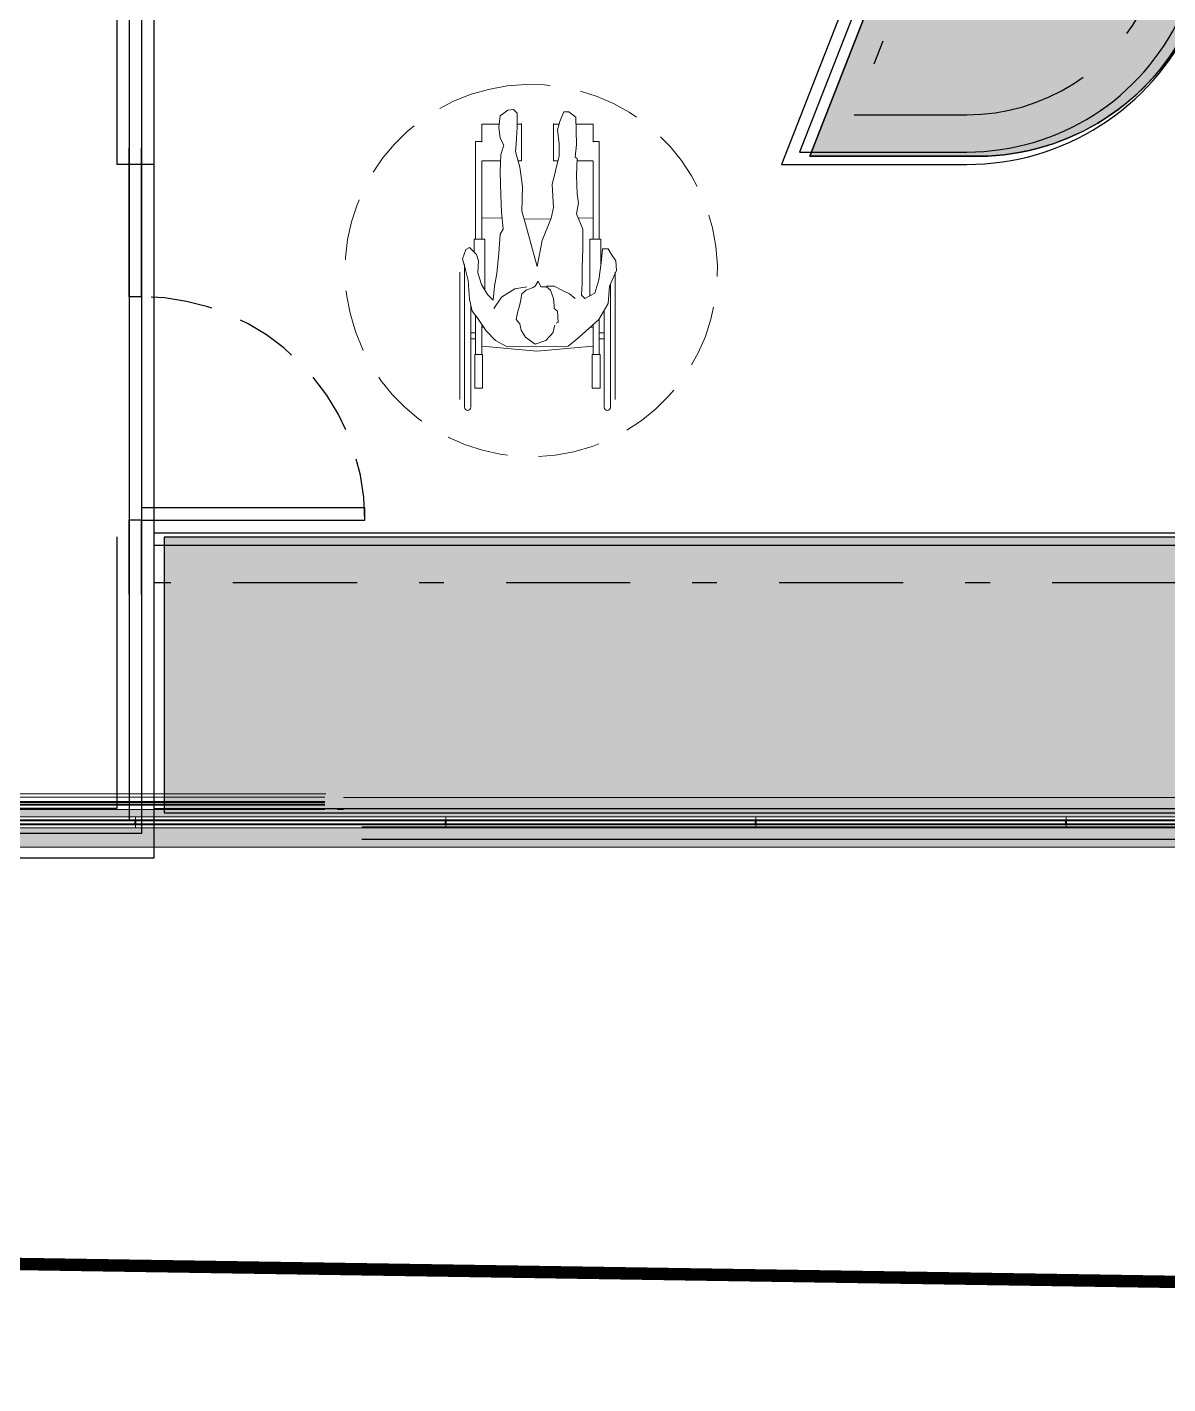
# Model space of a CAD drawing. Extents: x -14.2 to 52.3, y 3.7 to 90.9.
# Drawn here: x 15.87 to 20.47, y 3.66 to 9.13 of the extents above; entities that cross this region are included whole.
import ezdxf

# ---------------------------------------------------------------- set-up
doc = ezdxf.new("R2010")
doc.units = 0
for name, pattern in [('limpo_PINI-PSG-PE-0102-LAZ-R00$0$DASHDOT', [1, 0.5, -0.25, 0, -0.25]), ('limpo_PINI-PSG-PE-0102-LAZ-R00$0$HIDDEN', [0.375, 0.25, -0.125]), ('limpo_PINI-PSG-PE-0102-LAZ-R00$0$IMPORT-IMPORT-HIDDEN _5_', [0.375, 0.25, -0.125])]:
    doc.linetypes.add(name, pattern=pattern)
for name, color, linetype in [('FOR_CONTROL', 2, 'Continuous'), ('limpo_PINI-PSG-PE-0102-LAZ-R00$0$PA_CAIX', 1, 'Continuous'), ('limpo_PINI-PSG-PE-0102-LAZ-R00$0$PA_EXTE_1', 1, 'Continuous'), ('limpo_PINI-PSG-PE-0102-LAZ-R00$0$PA_EXTE_3', 3, 'Continuous'), ('limpo_PINI-PSG-PE-0102-LAZ-R00$0$PA_LIMI_TER', 32, 'limpo_PINI-PSG-PE-0102-LAZ-R00$0$DASHDOT'), ('limpo_PINI-PSG-PE-0102-LAZ-R00$0$PA_PROJ_I', 2, 'limpo_PINI-PSG-PE-0102-LAZ-R00$0$DASHDOT'), ('limpo_PINI-PSG-PE-0102-LAZ-R00$0$XR_ARQT', 7, 'Continuous'), ('XR_ARQT', 7, 'Continuous')]:
    doc.layers.add(name, color=color, linetype=linetype)
for name, color, linetype, lineweight, true_color in [('limpo_PINI-PSG-PE-0102-LAZ-R00$0$0-13', 7, 'limpo_PINI-PSG-PE-0102-LAZ-R00$0$IMPORT-IMPORT-HIDDEN _5_', 5, 0x999999), ('limpo_PINI-PSG-PE-0102-LAZ-R00$0$0-8', 7, 'Continuous', 5, 0x999999), ('PA_VEGE_FOR_CLFL', 7, 'Continuous', 0, 0xb4ae97), ('PA_VEGE_FOR_PHBI', 7, 'Continuous', 0, 0x87c4aa)]:
    doc.layers.add(name, color=color, linetype=linetype, lineweight=lineweight, true_color=true_color)
for name, color, linetype, lineweight in [('limpo_PINI-PSG-PE-0102-LAZ-R00$0$A-GLAZ-CURT', 52, 'Continuous', 5), ('limpo_PINI-PSG-PE-0102-LAZ-R00$0$A-GLAZ-CWMG', 1, 'Continuous', 5), ('limpo_PINI-PSG-PE-0102-LAZ-R00$0$A-WALL', 1, 'Continuous', 5), ('limpo_PINI-PSG-PE-0102-LAZ-R00$0$S-BEAM', 12, 'Continuous', 5), ('limpo_PINI-PSG-PE-0102-LAZ-R00$0$S-COLS', 52, 'Continuous', 5)]:
    doc.layers.add(name, color=color, linetype=linetype, lineweight=lineweight)
doc.layers.add('PA_VEGE_AUX2', color=6, linetype='Continuous', plot=False)

# ---------------------------------------------------------------- blocks, each defined once
blk = doc.blocks.new('limpo_PINI-PSG-PE-0102-LAZ-R00$0$LAZ GERAL - PNE_dwg-25011385-009 - PRE - PAV_ LAZER - GERAL')
at = {"layer": 'limpo_PINI-PSG-PE-0102-LAZ-R00$0$0-13'}
blk.add_ellipse((-3.726232353809266, -16.68376758862734), major_axis=(-0.1723147875094698, 0.7299367205291528), ratio=0.9999999966147012, dxfattribs=at)
at = {"layer": 'limpo_PINI-PSG-PE-0102-LAZ-R00$0$0-8'}
for p, q in [((-3.783413658675343, -16.09384049755335), (-3.765004208239702, -16.09384049755335)), ((-3.614015209504771, -16.09384049755335), (-3.637147309538534, -16.09384049755335)), ((-3.925145358866246, -16.24175584896207), (-3.849290132516415, -16.24175584896207)), ((-3.925145360001736, -16.55693444647789), (-3.925145360001736, -16.24368919752241)), ((-3.477006157776529, -16.24175584896207), (-3.541311682584691, -16.24175584896207)), ((-3.47700615891199, -16.55693444874883), (-3.47700615891199, -16.24368919752241)), ((-3.843385933717897, -16.4728873237133), (-3.925145358866246, -16.4710246739626)), ((-3.647345482247857, -16.4773535731733), (-3.755201457887679, -16.47489637622834)), ((-3.47700615891199, -16.4710246739626), (-3.536572033887893, -16.47323782466651)), ((-3.994825759994796, -17.23443632244468), (-3.994825759994796, -16.65943632259966)), ((-4.013575757866889, -17.20318632447721), (-4.013575757866889, -16.69068632510901)), ((-3.388575758775858, -17.20318632220627), (-3.388575758775858, -16.69068632510901)), ((-3.40732575891893, -17.23443632471562), (-3.40732575891893, -16.73742497386932)), ((-3.969825758668591, -17.23443632698655), (-3.969825758668591, -16.82218859995604)), ((-3.950145360192465, -17.02141582434177), (-3.950145360192465, -16.86518697465658)), ((-3.452006159856708, -17.02141582434177), (-3.452006159856708, -16.87867462340594)), ((-3.432325759109645, -17.23443632471562), (-3.432325759109645, -16.84385544831158)), ((-3.950145359057004, -16.93443632469774), (-3.969825757533101, -16.93443632469774)), ((-3.925145360001736, -17.02141582207084), (-3.925145360001736, -16.90066609992982)), ((-3.916814982986239, -16.91284127428533), (-3.925145358866246, -16.91209877327682)), ((-3.47700615891199, -16.91209877554775), (-3.489180259114292, -16.91321157326698)), ((-3.47700615891199, -17.02141582434177), (-3.47700615891199, -16.90234184929729)), ((-3.432325757974198, -16.93443632469774), (-3.452006158721261, -16.93443632469774)), ((-3.950145360192465, -16.95943632261754), (-3.969825758668591, -16.95943632261754)), ((-3.432325759109645, -16.95943632488848), (-3.452006159856708, -16.95943632488848))]:
    blk.add_line(p, q, dxfattribs=at)
at = {"layer": 'limpo_PINI-PSG-PE-0102-LAZ-R00$0$0-8', "flags": 128}
for points in [[(-3.577596184298187, -16.98852939600945), (-3.82288548400679, -16.99134882329702), (-3.870815583252721, -16.96597404810787), (-3.907468009683299, -16.92650222277641), (-3.944120433842926, -16.87293327463269), (-3.963856357863335, -16.84755852669478), (-3.975134034085087, -16.79962842177154), (-3.980772884118366, -16.72350414843559), (-3.992050533088857, -16.67557404805423), (-4.003328208175091, -16.63610222499371), (-3.989231133052499, -16.59944979742767), (-3.975134034085087, -16.59099152237774), (-3.946939858859565, -16.61918569987417), (-3.938481607654481, -16.64456047506334), (-3.94130103380661, -16.69249057317376), (-3.927203934839156, -16.74042064857484), (-3.901829183494854, -16.77989250115753), (-3.879273834457805, -16.80244784905911), (-3.87363500826936, -16.74605950087905), (-3.865176759335213, -16.69530997321011), (-3.856718508130101, -16.61354687255025), (-3.851079658096822, -16.53742259921432), (-3.839802006855422, -16.51768667405844), (-3.845440833043867, -16.44720124848485), (-3.848260258060506, -16.37953522521855), (-3.851079658096822, -16.28649444947243), (-3.848260258060506, -16.21600900118947), (-3.836982585245181, -16.17935657362343), (-3.851079659232312, -16.15116240066886), (-3.856718508130101, -16.10605172303319), (-3.851079659232312, -16.06094104993939), (-3.82006608510595, -16.03838569976688), (-3.797510733797935, -16.03556629973054), (-3.783413658675343, -16.04966337258221), (-3.783413658675343, -16.10605172303319), (-3.786233058711701, -16.17371774857045), (-3.789052483728341, -16.20473134881258), (-3.772135983589081, -16.26675852431655), (-3.760858308502847, -16.34570222494006), (-3.763677733519486, -16.44438182346822), (-3.749580635687522, -16.49513134659529), (-3.732664133277325, -16.5543391016245), (-3.701650534170682, -16.6671157979846), (-3.681914609014797, -16.56279734715223), (-3.645262183719666, -16.47257599869371), (-3.636803934785533, -16.43028474607468), (-3.64244278254786, -16.33724397487045), (-3.614248608457856, -16.22164785122276), (-3.614248608457856, -16.17371774857045), (-3.619887433510812, -16.11732940039039), (-3.611429184576679, -16.08349639784099), (-3.594512683301957, -16.04402454980017), (-3.574776758146101, -16.04402454980017), (-3.546582584056068, -16.06657987499237), (-3.543763160174876, -16.17653717131615), (-3.549402009072708, -16.22728667627573), (-3.54094373402279, -16.23292552403809), (-3.543763157903939, -16.30059152459503), (-3.54094373402279, -16.37671580020189), (-3.535304908969806, -16.41054882318974), (-3.543763157903939, -16.45565949855447), (-3.518388408830575, -16.51768667405844), (-3.518388408830575, -16.59663037241101), (-3.521207833847214, -16.67275465028882), (-3.521207833847214, -16.73478182352186), (-3.52402723501902, -16.78271192617417), (-3.509930158760952, -16.79680899675488), (-3.470458308449196, -16.77425367383362), (-3.453541809445412, -16.72068475067019), (-3.445083558240341, -16.65301872286201), (-3.439444710478, -16.59663037468195), (-3.416889384150295, -16.59663037468195), (-3.402792282911946, -16.61918569987417), (-3.385875783908176, -16.6445604727924), (-3.383056358891537, -16.68403230039478), (-3.41125053411703, -16.74605949860811), (-3.416889384150295, -16.8165449241817), (-3.453541808309964, -16.88139152470232), (-3.532485483953167, -16.95187697525621), (-3.549402009072708, -16.96597404810787)], [(-3.922020358842403, -17.02141582434177), (-3.953270359080818, -17.02141582434177), (-3.953270359080818, -17.15819407393337), (-3.922020358842403, -17.15819407393337)]]:
    blk.add_lwpolyline(points, close=True, dxfattribs=at)
for points in [[(-3.925145360001736, -16.16603364728689), (-3.925145360001736, -16.09384049755335), (-3.855192109203131, -16.09384049755335)], [(-3.778954884004406, -16.24175584896207), (-3.765004208239702, -16.24175584896207), (-3.765004208239702, -16.09207597498894)], [(-3.619152982973844, -16.24175584896207), (-3.637147308403044, -16.24175584896207), (-3.637147308403044, -16.092075972718)], [(-3.47700615891199, -16.16603364728689), (-3.47700615891199, -16.09384049755335), (-3.545883583980611, -16.09384049755335)], [(-3.950145360192465, -16.55693444874883), (-3.950145360192465, -16.1641003009975), (-3.925145358866246, -16.1641003009975)], [(-3.452006159856708, -16.55693444874883), (-3.452006159856708, -16.16410029872656), (-3.47700615891199, -16.16410029872656)], [(-3.956395357969214, -16.60973022233845), (-3.956395357969214, -16.55693444874883), (-3.912645359906364, -16.55693444874883), (-3.912645359906364, -16.76306734945774)], [(-3.445756158673575, -16.65839957628847), (-3.445756158673575, -16.55693444874883), (-3.48950616014281, -16.55693444874883), (-3.48950616014281, -16.7851381475389)], [(-3.743941808363587, -16.74887892362477), (-3.79187190874498, -16.75733717142344), (-3.845440834179314, -16.79117017397284), (-3.876454433286, -16.83628084706664)], [(-3.631165109732535, -16.9039468726039), (-3.639623358666711, -16.93496047511698), (-3.667817533892205, -16.96597404810787), (-3.710108783104829, -16.98007115048171), (-3.749580634552032, -16.95187697525621), (-3.766497134691292, -16.92368279775977), (-3.772135984724571, -16.89830804982186), (-3.786233058711701, -16.88139152470232), (-3.780594233658718, -16.84755852442384), (-3.774955383625439, -16.83064202201366), (-3.769316559707931, -16.80808667411208), (-3.763677733519486, -16.77707309885025), (-3.746761208399946, -16.76297599874735), (-3.718567059290223, -16.75169832366109), (-3.710108783104829, -16.74605950087905), (-3.698831134134323, -16.7263235711813), (-3.687553457912614, -16.74887892362477), (-3.664998108875565, -16.74887892362477), (-3.648081608736305, -16.76297599874735), (-3.63680393592098, -16.79680899675488), (-3.633984533613713, -16.82500317425133), (-3.633984533613713, -16.83628084933758), (-3.619887433510812, -16.84755852669478), (-3.617068009629634, -16.8926691952467), (-3.625526259699257, -16.89548862253429)], [(-3.549402009072708, -16.79680899902582), (-3.571957334264923, -16.77707310112119), (-3.602970933371594, -16.76297599647641), (-3.633984533613713, -16.74605950087905), (-3.664998108875565, -16.74605950087905)], [(-3.956395359104661, -16.85715124830604), (-3.956395359104661, -16.85781174578071), (-3.955881633421569, -16.85781174578071)], [(-3.47700615891199, -16.98872839821577), (-3.703743084496068, -17.00895192306043), (-3.925145360001736, -16.98872839821577)], [(-3.480131157800344, -17.15819407620431), (-3.448881157561928, -17.15819407620431), (-3.448881157561928, -17.02141582434177), (-3.480131158935833, -17.02141582434177), (-3.480131158935833, -17.15819407620431)]]:
    blk.add_lwpolyline(points, dxfattribs=at)
at = {"layer": 'limpo_PINI-PSG-PE-0102-LAZ-R00$0$0-8'}
for centre, major_axis, ratio, start_param, end_param in [((-3.982325758763963, -17.23443632471562), (-0.01063312822652649, 0.006571653706106219), 0.999999796882757, 0.553575564816539, 3.695168218406327), ((-3.419825760149749, -17.23443632471562), (0.01249999895988196, 0), 0.9999999091630722, 3.141592653589793, 6.283185307179586)]:
    blk.add_ellipse(centre, major_axis=major_axis, ratio=ratio, start_param=start_param, end_param=end_param, dxfattribs=at)
blk = doc.blocks.new('limpo_PINI-PSG-PE-0102-LAZ-R00$0$PINI-EST-PE-1101-TQR-R20_rvt-1-5PPE_008_LAZER__P_A_0_09_')
at = {"layer": 'limpo_PINI-PSG-PE-0102-LAZ-R00$0$S-BEAM'}
h = blk.add_hatch(color=50, dxfattribs=at)
h.paths.add_polyline_path([(32600.29062342056, -18299.99999928923), (32968.65486045188, -18299.99999928923), (32964.41961829572, -18219.82175917006), (32904.16753625723, -18222.48886827302), (-4552.474698232508, -18222.48886827289), (-4561.304194712944, -18299.99999928912), (31654.16753595244, -18299.99999928923)])
h.paths.add_polyline_path([(32600.29062342056, -18192.49999928922), (32904.41899462498, -18192.48886827301), (32904.16753625723, -18192.48886827301), (31654.16753595244, -18192.49999928922)])
h.paths.add_polyline_path([(32904.16753625723, -18177.488868273), (32962.04813571696, -18174.9267348416), (32958.09029293362, -18099.99999928922), (8741.86168948919, -18099.99999928915), (8741.86168948919, -18148.34133250094), (-2878.13831051082, -18148.34133250094), (-2878.13831051082, -18099.99999928912), (-4538.521669507401, -18099.99999928912), (-4547.348630061261, -18177.48886827289), (32600.29062342056, -18177.488868273)])
at = {"layer": 'limpo_PINI-PSG-PE-0102-LAZ-R00$0$S-COLS'}
blk.add_hatch(color=10, dxfattribs=at).paths.add_polyline_path([(9415.000000000016, -18099.99999928922), (9415.000000000016, -18099.79324982434), (8816.86168948918, -18099.99999928912)])
at = {"layer": 'limpo_PINI-PSG-PE-0102-LAZ-R00$0$S-BEAM', "color": 55, "lineweight": 18}
for p, q in [((32958.09029293359, -18099.9999992892), (8741.861689489173, -18099.99999928914)), ((-4561.30419471294, -18299.99999928911), (32968.65486045184, -18299.9999992892))]:
    blk.add_line(p, q, dxfattribs=at)
blk = doc.blocks.new('limpo_PINI-PSG-PE-0102-LAZ-R00$0$Parede básica _ DAA_GDC_VID_INFTY - ___-2044333-5PPE_008_LAZER__P_A_0_09_')
at = {"layer": 'limpo_PINI-PSG-PE-0102-LAZ-R00$0$A-WALL'}
for p, q in [((6654.167535952387, -18192.48886827291), (6654.167535952387, -18177.48886827291)), ((6654.167535952387, -18177.48886827291), (7904.167535952398, -18177.48886827291)), ((7904.167535952398, -18177.48886827291), (7904.167535952398, -18192.48886827291)), ((6654.167535952387, -18222.48886827291), (6654.167535952387, -18207.49999928912)), ((6654.167535952387, -18222.48886827291), (7904.167535952398, -18222.48886827291)), ((7904.167535952398, -18207.49999928912), (7904.167535952398, -18222.48886827291))]:
    blk.add_line(p, q, dxfattribs=at)
blk = doc.blocks.new('limpo_PINI-PSG-PE-0102-LAZ-R00$0$Parede básica _ DAA_GDC_VID_INFTY - ___-2044334-5PPE_008_LAZER__P_A_0_09_')
at = {"layer": 'limpo_PINI-PSG-PE-0102-LAZ-R00$0$A-WALL'}
for p, q in [((7904.167535952398, -18192.48886827291), (7904.167535952398, -18177.48886827291)), ((7904.167535952398, -18177.48886827291), (9154.167535952403, -18177.48886827292)), ((9154.167535952403, -18177.48886827292), (9154.167535952403, -18192.48886827292)), ((7904.167535952398, -18222.48886827291), (7904.167535952398, -18207.49999928912)), ((7904.167535952398, -18222.48886827291), (9154.167535952403, -18222.48886827291)), ((9154.167535952403, -18207.49999928912), (9154.167535952403, -18222.48886827292))]:
    blk.add_line(p, q, dxfattribs=at)
blk = doc.blocks.new('limpo_PINI-PSG-PE-0102-LAZ-R00$0$Parede básica _ DAA_GDC_VID_INFTY - ___-2044335-5PPE_008_LAZER__P_A_0_09_')
at = {"layer": 'limpo_PINI-PSG-PE-0102-LAZ-R00$0$A-WALL'}
for p, q in [((9154.167535952394, -18192.48886827292), (9154.167535952394, -18177.48886827292)), ((9154.167535952394, -18177.48886827292), (10404.1675359524, -18177.48886827292)), ((10404.1675359524, -18177.48886827292), (10404.1675359524, -18192.48886827292)), ((9154.167535952394, -18222.48886827292), (9154.167535952394, -18207.49999928912)), ((9154.167535952394, -18222.48886827291), (10404.1675359524, -18222.48886827292)), ((10404.1675359524, -18207.49999928912), (10404.1675359524, -18222.48886827292))]:
    blk.add_line(p, q, dxfattribs=at)
blk = doc.blocks.new('limpo_PINI-PSG-PE-0102-LAZ-R00$0$Parede básica _ DAA_GDC_VID_INFTY - ___-2044336-5PPE_008_LAZER__P_A_0_09_')
at = {"layer": 'limpo_PINI-PSG-PE-0102-LAZ-R00$0$A-WALL'}
for p, q in [((10404.16753595239, -18192.48886827292), (10404.16753595239, -18177.48886827292)), ((10404.16753595239, -18177.48886827292), (11654.1675359524, -18177.48886827292)), ((11654.1675359524, -18177.48886827292), (11654.1675359524, -18192.48886827293)), ((10404.16753595239, -18222.48886827292), (10404.16753595239, -18207.49999928912)), ((10404.16753595239, -18222.48886827292), (11654.1675359524, -18222.48886827292)), ((11654.1675359524, -18207.49999928913), (11654.1675359524, -18222.48886827293))]:
    blk.add_line(p, q, dxfattribs=at)
blk = doc.blocks.new('limpo_PINI-PSG-PE-0102-LAZ-R00$0$Parede básica _ DAA_GDC_VID_INFTY - ___-2044337-5PPE_008_LAZER__P_A_0_09_')
at = {"layer": 'limpo_PINI-PSG-PE-0102-LAZ-R00$0$A-WALL'}
for p, q in [((11654.1675359524, -18192.48886827293), (11654.1675359524, -18177.48886827292)), ((11654.1675359524, -18177.48886827292), (12904.1675359524, -18177.48886827293)), ((12904.1675359524, -18177.48886827293), (12904.1675359524, -18192.48886827293)), ((11654.1675359524, -18222.48886827293), (11654.1675359524, -18207.49999928913)), ((11654.1675359524, -18222.48886827292), (12904.1675359524, -18222.48886827293)), ((12904.1675359524, -18207.49999928913), (12904.1675359524, -18222.48886827293))]:
    blk.add_line(p, q, dxfattribs=at)
blk = doc.blocks.new('limpo_PINI-PSG-PE-0102-LAZ-R00$0$Montante retangular - 50 x 50-4339977-5PPE_008_LAZER__P_A_0_09_')
at = {"layer": 'limpo_PINI-PSG-PE-0102-LAZ-R00$0$A-GLAZ-CWMG'}
for p, q in [((-2878.13831051082, -10099.75729155901), (-2853.138310510818, -10099.75729155901)), ((-2803.138310510819, -10099.75729155901), (-933.1383103076226, -10099.75729155901)), ((-933.1383103076226, -10149.75729155902), (-2803.138310510818, -10149.75729155902))]:
    blk.add_line(p, q, dxfattribs=at)
blk = doc.blocks.new('limpo_PINI-PSG-PE-0102-LAZ-R00$0$A$C745163c0')
at = {"layer": 'limpo_PINI-PSG-PE-0102-LAZ-R00$0$A-WALL'}
blk.add_line((-8508.138445088782, -15569.99993564907), (2991.861554911193, -15569.99993564911), dxfattribs=at)
at = {"layer": 'limpo_PINI-PSG-PE-0102-LAZ-R00$0$A-WALL', "color": 170, "lineweight": 40}
for p, q in [((2986.861554911211, -15603.34126886086), (1116.861554708003, -15603.34126886086)), ((1116.861554708003, -15613.34126886085), (2986.861554911211, -15613.34126886085)), ((3474.167401374434, -15677.49993564906), (-4025.832598625584, -15677.49993564903)), ((2224.167401374432, -15692.49993564905), (2224.167401374432, -15677.49993564905)), ((3474.167401374434, -15692.49993564906), (3474.167401374434, -15677.49993564906)), ((13474.16740137444, -15677.49993564908), (3474.16740137443, -15677.49993564906)), ((4724.16740137443, -15692.49993564906), (4724.167401374438, -15677.49993564906)), ((5974.167401374434, -15692.49993564906), (5974.167401374438, -15677.49993564906)), ((974.1674013744232, -15692.49993564905), (9724.167401374438, -15692.49993564908))]:
    blk.add_line(p, q, dxfattribs=at)
at = {"lineweight": 5}
blk.add_blockref('limpo_PINI-PSG-PE-0102-LAZ-R00$0$PINI-EST-PE-1101-TQR-R20_rvt-1-5PPE_008_LAZER__P_A_0_09_', (-5680.000134577966, 2515.000063640069), dxfattribs=at)
at = {"layer": 'limpo_PINI-PSG-PE-0102-LAZ-R00$0$A-GLAZ-CURT'}
for name in ['limpo_PINI-PSG-PE-0102-LAZ-R00$0$Parede básica _ DAA_GDC_VID_INFTY - ___-2044333-5PPE_008_LAZER__P_A_0_09_', 'limpo_PINI-PSG-PE-0102-LAZ-R00$0$Parede básica _ DAA_GDC_VID_INFTY - ___-2044334-5PPE_008_LAZER__P_A_0_09_', 'limpo_PINI-PSG-PE-0102-LAZ-R00$0$Parede básica _ DAA_GDC_VID_INFTY - ___-2044335-5PPE_008_LAZER__P_A_0_09_', 'limpo_PINI-PSG-PE-0102-LAZ-R00$0$Parede básica _ DAA_GDC_VID_INFTY - ___-2044336-5PPE_008_LAZER__P_A_0_09_', 'limpo_PINI-PSG-PE-0102-LAZ-R00$0$Parede básica _ DAA_GDC_VID_INFTY - ___-2044337-5PPE_008_LAZER__P_A_0_09_']:
    blk.add_blockref(name, (-5680.000134577966, 2515.000063640069), dxfattribs=at)
at = {"layer": 'limpo_PINI-PSG-PE-0102-LAZ-R00$0$A-GLAZ-CWMG', "rotation": 180}
blk.add_blockref('limpo_PINI-PSG-PE-0102-LAZ-R00$0$Montante retangular - 50 x 50-4339977-5PPE_008_LAZER__P_A_0_09_', (183.7232444003912, -25733.09856041986), dxfattribs=at)
blk = doc.blocks.new('limpo_PINI-PSG-PE-0102-LAZ-R00')
at = {"layer": 'limpo_PINI-PSG-PE-0102-LAZ-R00$0$XR_ARQT', "xscale": 0.001000000000038553, "yscale": 0.001000000000038553, "zscale": 0.001000000000038553}
blk.add_blockref('limpo_PINI-PSG-PE-0102-LAZ-R00$0$A$C745163c0', (14.12395706891857, 21.59203309899526), dxfattribs=at)
at = {"layer": 'limpo_PINI-PSG-PE-0102-LAZ-R00$0$PA_CAIX'}
for p, q in [((16.32275340347196, 8.02388755176068), (16.32275340347202, 8.62401254308159)), ((16.37275340347197, 8.02388755176068), (16.37275340347197, 8.62401254308159)), ((16.37275340347197, 8.023762560439792), (16.32275340347196, 8.023762560439792)), ((16.32275340347202, 6.826379236975806), (16.32275340347202, 7.126379236975818)), ((16.37275340347197, 7.123762560439814), (16.32275340347196, 7.123762560439814)), ((16.37275340347197, 6.826379236975806), (16.37275340347197, 7.126379236975818))]:
    blk.add_line(p, q, dxfattribs=at)
blk.add_lwpolyline([(16.37275340347197, 7.123762560439814), (17.27275340347218, 7.123762560439814), (17.27275340347218, 7.173762560439541), (16.37275340347197, 7.173762560439541)], close=True, dxfattribs=at)
at = {"layer": 'limpo_PINI-PSG-PE-0102-LAZ-R00$0$PA_CAIX', "linetype": 'limpo_PINI-PSG-PE-0102-LAZ-R00$0$HIDDEN'}
blk.add_arc((16.37275340347197, 7.123762560439814), 0.9001249913208751, 0, 90, dxfattribs=at)
at = {"layer": 'limpo_PINI-PSG-PE-0102-LAZ-R00$0$PA_EXTE_1'}
for points in [[(-6.796646411555571, 42.73505335669978), (46.79427086478295, 42.73505335669959, -0.4568817190241308), (47.79389658616191, 41.58066354695629), (42.79501528275949, 6.972886600054039, -0.3727950415492017), (41.48362510372277, 5.837308875212324), (17.26084603031943, 5.837308875212321)], [(-6.796646411555571, 42.68505335669978), (46.79427086478295, 42.6850533566996, -0.4568817190241289), (47.74441016431147, 41.58781155733963), (42.74552886090905, 6.980034610437372, -0.3727950415492013), (41.48362510372277, 5.887308875212323), (17.26084603031943, 5.887308875212322)]]:
    blk.add_lwpolyline(points, format="xyb", dxfattribs=at)
for points in [[(4.672753403471971, 14.06230887521324), (16.37275340347197, 14.06230887521324), (16.37275340347197, 5.862308875213238), (3.725509628748537, 5.862308875211967)], [(4.72275340347197, 14.01230887521324), (16.32275340347197, 14.01230887521324), (16.32275340347197, 5.912308875213238), (3.775509628748535, 5.912308875211966)]]:
    blk.add_lwpolyline(points, close=True, dxfattribs=at)
at = {"layer": 'limpo_PINI-PSG-PE-0102-LAZ-R00$0$PA_EXTE_3'}
for points in [[(42.67129922813337, 6.990756626012389), (47.57772033923404, 40.95842201246032), (47.66905062683549, 41.62966887204539, 0.3893729695796105), (46.98803302812319, 42.58858171411336), (44.42589259109123, 24.85184417744802), (44.22835739327945, 24.88410123495377), (42.37829413844653, 14.12732524948751), (42.52645714974395, 14.12328640467056), (41.68156609876567, 8.27401531908799, -0.3727950564737277), (40.13758972528344, 6.937033162070319), (32.64293372806331, 7.071993347893372), (16.42275340347197, 7.071993347893357), (16.42275340347197, 5.962308875213239), (41.48076067269977, 5.962308875213239, 0.3734727099081491)], [(21.85422547621695, 11.82117642666904, 0.4440903207489608), (21.27736828482985, 13.18819118057957), (13.90113172054143, 15.76119802586891, 0.04864842862343931), (13.71248843891293, 15.8070436833019), (13.43389504759698, 15.80704368330189), (13.43389490215821, 14.56724944952101), (7.244992568225666, 14.56724604603331, -0.3542673430029422), (6.004247173891446, 15.6516278540091), (5.509104954102104, 20.09205985416386), (4.75073850585018, 14.11230887521324), (5.460846030319439, 14.11249261248421), (16.42275340347197, 14.11249261248421), (16.42275340347197, 13.2671049686558), (19.27979748510403, 12.06340405970023, -0.3866502664959108), (19.845767988605, 10.84277603779777), (18.95035280359481, 8.557052324950645), (19.69780307690012, 8.557052324950646, 0.2914734195860292), (20.60411086393668, 9.134434063209753)]]:
    blk.add_lwpolyline(points, format="xyb", close=True, dxfattribs=at)
for points in [[(16.42275340347197, 13.32136135118049), (19.29921040317073, 12.10948158797743, -0.3871328526871521), (19.89295075361236, 10.82614033069853), (19.02363960893967, 8.607052324950644), (19.69780307690012, 8.607052324950647, 0.2914734195860284), (20.55879547458485, 9.155564976296796), (21.80890363309992, 11.84229351077621, 0.4440984726456044), (21.26090024152325, 13.14098097458921), (13.8846636772348, 15.71398781987856, 0.04772776322615403), (13.70890734230515, 15.7570436833019), (13.43389504173155, 15.75704371556326)], [(42.52645714974395, 14.12328640467056), (42.57677792140262, 14.1219146872222), (41.73105252099077, 8.266867311298444, -0.3728753000875057), (40.13713602369281, 6.887033225997388), (32.64248357649289, 7.021993347893371), (16.42275340347197, 7.021993347893356)]]:
    blk.add_lwpolyline(points, format="xyb", dxfattribs=at)
for points in [[(16.42275340347197, 7.056868587679674), (16.42275340347197, 5.762308875213606), (3.675509628748536, 5.762308875212334), (4.62275340347197, 14.11230887521324), (16.42275340347197, 14.11230887521324), (16.42275340347196, 5.762308875213606)], [(16.27275340347197, 7.056868587679674), (16.27275340347197, 5.962308875213239), (3.86752108941721, 5.962308875213239), (4.77275340347197, 13.96230887521324), (16.27275340347197, 13.96230887521324), (16.27275340347197, 8.556868587679674)], [(16.42275340347197, 8.556868587679674), (16.27275340347197, 8.556868587679674)]]:
    blk.add_lwpolyline(points, dxfattribs=at)
at = {"layer": 'limpo_PINI-PSG-PE-0102-LAZ-R00$0$PA_LIMI_TER', "const_width": 0.05, "flags": 128}
blk.add_lwpolyline([(0.4970085624111462, 4.36558723695434), (45.47574832000223, 3.670261625334525), (49.07745403936157, 28.95735333842442), (49.72918204826378, 28.88924482142271), (52.34296923005887, 53.35727549986834), (-10.25666744386623, 53.13422794217987), (-13.38075469829495, 28.51118229803883), (2.923073656842611, 25.66223405756262)], close=True, dxfattribs=at)
at = {"layer": 'limpo_PINI-PSG-PE-0102-LAZ-R00$0$PA_PROJ_I'}
for p, q in [((20.03441420191383, 10.7760166214263), (19.24350002497427, 8.757052324950644)), ((19.24350002497427, 8.757052324950644), (19.69780307690012, 8.757052324950648))]:
    blk.add_line(p, q, dxfattribs=at)
blk.add_lwpolyline([(42.52805031496948, 14.12324297583461), (42.72774023637867, 14.11779953487711), (41.87951178766606, 8.245423287929802, -0.3730951813246767), (40.13573483923603, 6.737034139514416), (32.64113312178158, 6.871993347893372), (16.42275340347197, 6.871993347893357)], format="xyb", dxfattribs=at)
blk.add_arc((19.69780307690012, 9.557052324950645), 0.7999999999999972, 270.0000000000002, 334.9999999999878, dxfattribs=at)
at = {"layer": 'limpo_PINI-PSG-PE-0102-LAZ-R00$0$XR_ARQT'}
blk.add_blockref('limpo_PINI-PSG-PE-0102-LAZ-R00$0$LAZ GERAL - PNE_dwg-25011385-009 - PRE - PAV_ LAZER - GERAL', (21.66890713574764, 24.81343055707635), dxfattribs=at)

msp = doc.modelspace()

# ---------------------------------------------------------------- hatches: boundary and pattern name
at = {"layer": 'PA_VEGE_FOR_CLFL'}
h = msp.add_hatch(color=256, dxfattribs=at)
h.dxf.hatch_style = 1
h.paths.add_polyline_path([(22.16191297222451, 7.071993347893362), (16.42275340347198, 7.071993347893357), (16.42275340347197, 5.96230887521324), (22.16191297222451, 5.96230887521324)])
at = {"layer": 'PA_VEGE_FOR_PHBI'}
h = msp.add_hatch(color=256, dxfattribs=at)
h.dxf.hatch_style = 1
edge = h.paths.add_edge_path()
edge.add_line((19.70489139557423, 8.607078769666934), (19.02363960893967, 8.60705232495064))
edge.add_line((19.02363960893967, 8.60705232495064), (19.89295075361235, 10.82614033069852))
edge.add_arc((18.89153914842446, 11.14185348453798), 1.049999999291541, 342.5015983328893, 427.1538271163267)
edge.add_line((19.29921042755016, 12.10948157770614), (16.89489763318273, 13.12244232080406))
edge.add_arc((16.90538772141976, 13.88953525887624), 0.7671646613286011, 269.2165221570926, 412.3235033066071)
edge.add_line((17.37428061963, 14.49672638825762), (21.26090024152377, 13.14098097458903))
edge.add_arc((20.94800741868503, 12.24398706073607), 0.9500000000385537, -24.95209208685378, 70.77001273184999, ccw=False)
edge.add_line((21.80933521936172, 11.84321977183302), (20.55913080323914, 9.15628487637273))
edge.add_arc((19.69780307690012, 9.557052324950641), 0.9499999999999971, 270.4275100129868, 335.04789729044484, ccw=False)

# ---------------------------------------------------------------- linework, layer by layer
at = {"layer": 'FOR_CONTROL'}
for points in [[(19.70489139557421, 8.607078769666936), (19.02363960893967, 8.607052324950644), (19.89295075361235, 10.82614033069852, 0.387132845444394), (19.29921042755016, 12.10948157770614), (16.89489763318273, 13.12244232080407, 0.7206059366279671), (17.37428061963001, 14.49672638825762), (21.26090024152378, 13.14098097458903, -0.443776560701205), (21.80933521936173, 11.84321977183302), (20.55913080323914, 9.156284876372732, -0.289677192097307)], [(19.70489139557423, 8.607078769666934), (19.02363960893967, 8.60705232495064), (19.89295075361235, 10.82614033069852, 0.3871328454443929), (19.29921042755016, 12.10948157770614), (16.89489763318273, 13.12244232080406, 0.7206059366279662), (17.37428061963, 14.49672638825762), (21.26090024152377, 13.14098097458903, -0.4437765607012057), (21.80933521936172, 11.84321977183302), (20.55913080323914, 9.15628487637273, -0.2896771920973019)]]:
    msp.add_lwpolyline(points, format="xyb", close=True, dxfattribs=at)
for points in [[(22.16191297222451, 7.071993347893362), (16.42275340347198, 7.071993347893357), (16.42275340347197, 5.96230887521324), (22.16191297222451, 5.96230887521324)], [(22.16191297222452, 7.071993347893362), (16.42275340347198, 7.071993347893357), (16.42275340347197, 5.962308875213239), (22.16191297222451, 5.96230887521324)]]:
    msp.add_lwpolyline(points, close=True, dxfattribs=at)
at = {"layer": 'PA_VEGE_AUX2'}
msp.add_lwpolyline([(21.80890363309993, 11.84229351077621, 0.4440984726456025), (21.26090024152325, 13.14098097458921), (13.88466367723481, 15.71398781987856, 0.04378406712469145), (13.7124884330475, 15.75704368288181), (13.43389504173155, 15.75704371556326), (13.43389490215822, 14.56724944952101), (7.244992568225655, 14.56724604603331, -0.3542673430029421), (6.004247173891457, 15.6516278540091), (5.509104954102099, 20.09205985416386), (4.750738505850194, 14.11230887521324), (5.460846030319431, 14.11249261248421), (16.42275340347197, 14.11249261248421), (16.42275340347197, 13.32136135118049), (19.29921040317075, 12.10948158797743, -0.3871328526871552), (19.89295075361235, 10.82614033069853), (19.02363960893967, 8.607052324950644), (19.70489139557418, 8.607078769666936, 0.289450677386307), (20.55879547458485, 9.155564976296796)], format="xyb", close=True, dxfattribs=at)

# ---------------------------------------------------------------- next in the draw order: block references
at = {"layer": 'XR_ARQT'}
msp.add_blockref('limpo_PINI-PSG-PE-0102-LAZ-R00', (-0.04176675143469311, 0.01701602956512716), dxfattribs=at)

doc.saveas('drawing.dxf')
